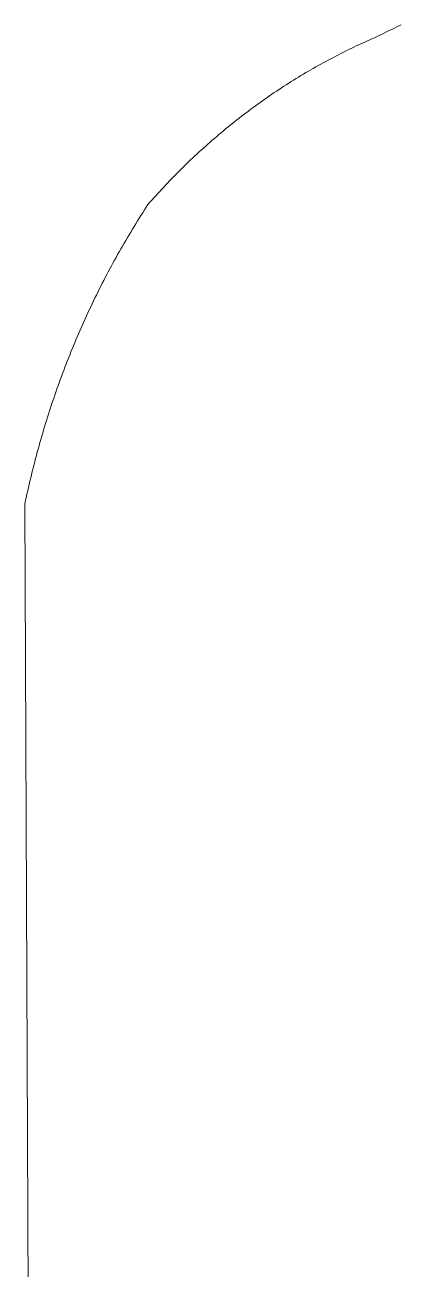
# Model space of a CAD drawing. Header units: millimetres. Extents: x 10 to 410, y 10 to 287.
# Drawn here: x 184.31 to 186.93, y 222.89 to 231.55 of the extents above; entities that cross this region are included whole.
import ezdxf

# ---------------------------------------------------------------- set-up
doc = ezdxf.new("R2010")
doc.units = ezdxf.units.MM
doc.layers.add('LAYER6', color=252, linetype='Continuous')

# ---------------------------------------------------------------- blocks, each defined once
blk = doc.blocks.new('FcPack%d1')
at = {"layer": 'LAYER6', "color": 1, "linetype": 'Continuous', "lineweight": 13}
for p, q in [((39.2905, 45.2862), (39.2753, 45.2787)), ((39.3057, 45.2937), (39.2905, 45.2862)), ((39.3209, 45.3011), (39.3057, 45.2937)), ((39.3362, 45.3084), (39.3209, 45.3011)), ((39.3514, 45.3157), (39.3362, 45.3084)), ((39.3667, 45.323), (39.3514, 45.3157)), ((39.382, 45.3302), (39.3667, 45.323)), ((39.1062, 45.2004), (39.0883, 45.1921)), ((39.1242, 45.2086), (39.1062, 45.2004)), ((39.1423, 45.2167), (39.1242, 45.2086)), ((39.1603, 45.2248), (39.1423, 45.2167)), ((39.1785, 45.2327), (39.1603, 45.2248)), ((39.1966, 45.2406), (39.1785, 45.2327)), ((39.2147, 45.2484), (39.1966, 45.2406)), ((39.2299, 45.256), (39.2147, 45.2484)), ((39.245, 45.2636), (39.2299, 45.256)), ((39.2602, 45.2712), (39.245, 45.2636)), ((39.2753, 45.2787), (39.2602, 45.2712)), ((38.9281, 45.1134), (38.9104, 45.1042)), ((38.9457, 45.1225), (38.9281, 45.1134)), ((38.9634, 45.1315), (38.9457, 45.1225)), ((38.9811, 45.1404), (38.9634, 45.1315)), ((38.9989, 45.1492), (38.9811, 45.1404)), ((39.0167, 45.1579), (38.9989, 45.1492)), ((39.0345, 45.1666), (39.0167, 45.1579)), ((39.0524, 45.1752), (39.0345, 45.1666)), ((39.0703, 45.1837), (39.0524, 45.1752)), ((39.0883, 45.1921), (39.0703, 45.1837)), ((38.7708, 45.0277), (38.7535, 45.0178)), ((38.7881, 45.0376), (38.7708, 45.0277)), ((38.8055, 45.0474), (38.7881, 45.0376)), ((38.8229, 45.057), (38.8055, 45.0474)), ((38.8403, 45.0666), (38.8229, 45.057)), ((38.8578, 45.0762), (38.8403, 45.0666)), ((38.8753, 45.0856), (38.8578, 45.0762)), ((38.8928, 45.0949), (38.8753, 45.0856)), ((38.9104, 45.1042), (38.8928, 45.0949)), ((38.6337, 44.9459), (38.6167, 44.9353)), ((38.6507, 44.9564), (38.6337, 44.9459)), ((38.6677, 44.9668), (38.6507, 44.9564)), ((38.6848, 44.9772), (38.6677, 44.9668)), ((38.7019, 44.9875), (38.6848, 44.9772)), ((38.7191, 44.9977), (38.7019, 44.9875)), ((38.7363, 45.0078), (38.7191, 44.9977)), ((38.7535, 45.0178), (38.7363, 45.0078)), ((38.4993, 44.8587), (38.4826, 44.8475)), ((38.5159, 44.8699), (38.4993, 44.8587)), ((38.5326, 44.881), (38.5159, 44.8699)), ((38.5493, 44.892), (38.5326, 44.881)), ((38.5661, 44.903), (38.5493, 44.892)), ((38.5829, 44.9138), (38.5661, 44.903)), ((38.5998, 44.9246), (38.5829, 44.9138)), ((38.6167, 44.9353), (38.5998, 44.9246)), ((38.3677, 44.7664), (38.3515, 44.7545)), ((38.384, 44.7783), (38.3677, 44.7664)), ((38.4003, 44.79), (38.384, 44.7783)), ((38.4167, 44.8017), (38.4003, 44.79)), ((38.4331, 44.8132), (38.4167, 44.8017)), ((38.4496, 44.8247), (38.4331, 44.8132)), ((38.4661, 44.8362), (38.4496, 44.8247)), ((38.4826, 44.8475), (38.4661, 44.8362)), ((38.2551, 44.6815), (38.2392, 44.6691)), ((38.271, 44.6939), (38.2551, 44.6815)), ((38.287, 44.7062), (38.271, 44.6939)), ((38.303, 44.7184), (38.287, 44.7062)), ((38.3191, 44.7305), (38.303, 44.7184)), ((38.3353, 44.7426), (38.3191, 44.7305)), ((38.3515, 44.7545), (38.3353, 44.7426)), ((38.1448, 44.5928), (38.1293, 44.5798)), ((38.1604, 44.6057), (38.1448, 44.5928)), ((38.1761, 44.6185), (38.1604, 44.6057)), ((38.1918, 44.6313), (38.1761, 44.6185)), ((38.2075, 44.644), (38.1918, 44.6313)), ((38.2233, 44.6566), (38.2075, 44.644)), ((38.2392, 44.6691), (38.2233, 44.6566)), ((38.0524, 44.5138), (38.0371, 44.5004)), ((38.0676, 44.5272), (38.0524, 44.5138)), ((38.083, 44.5404), (38.0676, 44.5272)), ((38.0984, 44.5536), (38.083, 44.5404)), ((38.1138, 44.5668), (38.0984, 44.5536)), ((38.1293, 44.5798), (38.1138, 44.5668)), ((37.9618, 44.4321), (37.9469, 44.4183)), ((37.9768, 44.4459), (37.9618, 44.4321)), ((37.9918, 44.4597), (37.9768, 44.4459)), ((38.0069, 44.4733), (37.9918, 44.4597)), ((38.022, 44.4869), (38.0069, 44.4733)), ((38.0371, 44.5004), (38.022, 44.4869)), ((37.8587, 44.3336), (37.8442, 44.3192)), ((37.8733, 44.3479), (37.8587, 44.3336)), ((37.8879, 44.3621), (37.8733, 44.3479)), ((37.9026, 44.3762), (37.8879, 44.3621)), ((37.9173, 44.3903), (37.9026, 44.3762)), ((37.9321, 44.4043), (37.9173, 44.3903)), ((37.9469, 44.4183), (37.9321, 44.4043)), ((37.7725, 44.2463), (37.7584, 44.2315)), ((37.7867, 44.261), (37.7725, 44.2463)), ((37.801, 44.2757), (37.7867, 44.261)), ((37.8154, 44.2902), (37.801, 44.2757)), ((37.8297, 44.3047), (37.8154, 44.2902)), ((37.8442, 44.3192), (37.8297, 44.3047)), ((37.7023, 44.1717), (37.6885, 44.1566)), ((37.7163, 44.1867), (37.7023, 44.1717)), ((37.7302, 44.2017), (37.7163, 44.1867)), ((37.7443, 44.2167), (37.7302, 44.2017)), ((37.7584, 44.2315), (37.7443, 44.2167)), ((37.6201, 44.0799), (37.6078, 44.061)), ((37.6337, 44.0954), (37.6201, 44.0799)), ((37.6473, 44.1108), (37.6337, 44.0954)), ((37.6609, 44.1261), (37.6473, 44.1108)), ((37.6747, 44.1414), (37.6609, 44.1261)), ((37.6885, 44.1566), (37.6747, 44.1414)), ((37.5713, 44.0041), (37.5592, 43.985)), ((37.5834, 44.0231), (37.5713, 44.0041)), ((37.5955, 44.0421), (37.5834, 44.0231)), ((37.6078, 44.061), (37.5955, 44.0421)), ((37.5118, 43.9081), (37.5001, 43.8887)), ((37.5236, 43.9274), (37.5118, 43.9081)), ((37.5354, 43.9466), (37.5236, 43.9274)), ((37.5473, 43.9658), (37.5354, 43.9466)), ((37.5592, 43.985), (37.5473, 43.9658)), ((37.4655, 43.8303), (37.4541, 43.8108)), ((37.477, 43.8498), (37.4655, 43.8303)), ((37.4885, 43.8693), (37.477, 43.8498)), ((37.5001, 43.8887), (37.4885, 43.8693)), ((37.4092, 43.732), (37.3982, 43.7122)), ((37.4203, 43.7518), (37.4092, 43.732)), ((37.4315, 43.7715), (37.4203, 43.7518)), ((37.4428, 43.7911), (37.4315, 43.7715)), ((37.4541, 43.8108), (37.4428, 43.7911)), ((37.3655, 43.6524), (37.3548, 43.6324)), ((37.3763, 43.6724), (37.3655, 43.6524)), ((37.3872, 43.6923), (37.3763, 43.6724)), ((37.3982, 43.7122), (37.3872, 43.6923)), ((37.323, 43.5721), (37.3125, 43.5519)), ((37.3335, 43.5923), (37.323, 43.5721)), ((37.3441, 43.6124), (37.3335, 43.5923)), ((37.3548, 43.6324), (37.3441, 43.6124)), ((37.2715, 43.4706), (37.2614, 43.4502)), ((37.2816, 43.491), (37.2715, 43.4706)), ((37.2919, 43.5114), (37.2816, 43.491)), ((37.3022, 43.5317), (37.2919, 43.5114)), ((37.3125, 43.5519), (37.3022, 43.5317)), ((37.2316, 43.3886), (37.2218, 43.368)), ((37.2415, 43.4092), (37.2316, 43.3886)), ((37.2514, 43.4297), (37.2415, 43.4092)), ((37.2614, 43.4502), (37.2514, 43.4297)), ((37.193, 43.306), (37.1835, 43.2852)), ((37.2025, 43.3267), (37.193, 43.306)), ((37.2121, 43.3474), (37.2025, 43.3267)), ((37.2218, 43.368), (37.2121, 43.3474)), ((37.1555, 43.2226), (37.1463, 43.2016)), ((37.1648, 43.2435), (37.1555, 43.2226)), ((37.1741, 43.2644), (37.1648, 43.2435)), ((37.1835, 43.2852), (37.1741, 43.2644)), ((37.1193, 43.1386), (37.1104, 43.1175)), ((37.1282, 43.1596), (37.1193, 43.1386)), ((37.1372, 43.1807), (37.1282, 43.1596)), ((37.1463, 43.2016), (37.1372, 43.1807)), ((37.0843, 43.0539), (37.0757, 43.0326)), ((37.0929, 43.0751), (37.0843, 43.0539)), ((37.1016, 43.0963), (37.0929, 43.0751)), ((37.1104, 43.1175), (37.1016, 43.0963)), ((37.0423, 42.9472), (37.0341, 42.9258)), ((37.0506, 42.9686), (37.0423, 42.9472)), ((37.0589, 42.99), (37.0506, 42.9686)), ((37.0673, 43.0113), (37.0589, 42.99)), ((37.0757, 43.0326), (37.0673, 43.0113)), ((37.0101, 42.8612), (37.0023, 42.8396)), ((37.0181, 42.8828), (37.0101, 42.8612)), ((37.0261, 42.9043), (37.0181, 42.8828)), ((37.0341, 42.9258), (37.0261, 42.9043)), ((36.9792, 42.7746), (36.9717, 42.7529)), ((36.9868, 42.7963), (36.9792, 42.7746)), ((36.9945, 42.818), (36.9868, 42.7963)), ((37.0023, 42.8396), (36.9945, 42.818)), ((36.9496, 42.6875), (36.9424, 42.6657)), ((36.9569, 42.7094), (36.9496, 42.6875)), ((36.9642, 42.7312), (36.9569, 42.7094)), ((36.9717, 42.7529), (36.9642, 42.7312)), ((36.9282, 42.6219), (36.9212, 42.5999)), ((36.9352, 42.6438), (36.9282, 42.6219)), ((36.9424, 42.6657), (36.9352, 42.6438)), ((36.9008, 42.5338), (36.8941, 42.5118)), ((36.9075, 42.5559), (36.9008, 42.5338)), ((36.9143, 42.5779), (36.9075, 42.5559)), ((36.9212, 42.5999), (36.9143, 42.5779)), ((36.8747, 42.4454), (36.8683, 42.4232)), ((36.8811, 42.4675), (36.8747, 42.4454)), ((36.8876, 42.4897), (36.8811, 42.4675)), ((36.8941, 42.5118), (36.8876, 42.4897)), ((36.8499, 42.3564), (36.8439, 42.3341)), ((36.8559, 42.3787), (36.8499, 42.3564)), ((36.8621, 42.4009), (36.8559, 42.3787)), ((36.8683, 42.4232), (36.8621, 42.4009)), ((36.8264, 42.2671), (36.8207, 42.2446)), ((36.8321, 42.2894), (36.8264, 42.2671)), ((36.8379, 42.3118), (36.8321, 42.2894)), ((36.8439, 42.3341), (36.8379, 42.3118)), ((36.8042, 42.1773), (36.7988, 42.1548)), ((36.8096, 42.1998), (36.8042, 42.1773)), ((36.8151, 42.2222), (36.8096, 42.1998)), ((36.8207, 42.2446), (36.8151, 42.2222)), ((36.7833, 42.0871), (36.7783, 42.0645)), ((36.7884, 42.1097), (36.7833, 42.0871)), ((36.7936, 42.1322), (36.7884, 42.1097)), ((36.7988, 42.1548), (36.7936, 42.1322)), ((36.7685, 42.0193), (36.7637, 41.9966)), ((36.7637, 41.9966), (36.793, 35.1534)), ((36.7733, 42.0419), (36.7685, 42.0193)), ((36.7783, 42.0645), (36.7733, 42.0419))]:
    blk.add_line(p, q, dxfattribs=at)

msp = doc.modelspace()

# ---------------------------------------------------------------- block references
at = {"layer": 'LAYER6', "color": 2, "linetype": 'Continuous', "lineweight": 13}
msp.add_blockref('FcPack%d1', (147.5441, 186.2216), dxfattribs=at)

doc.saveas('drawing.dxf')
